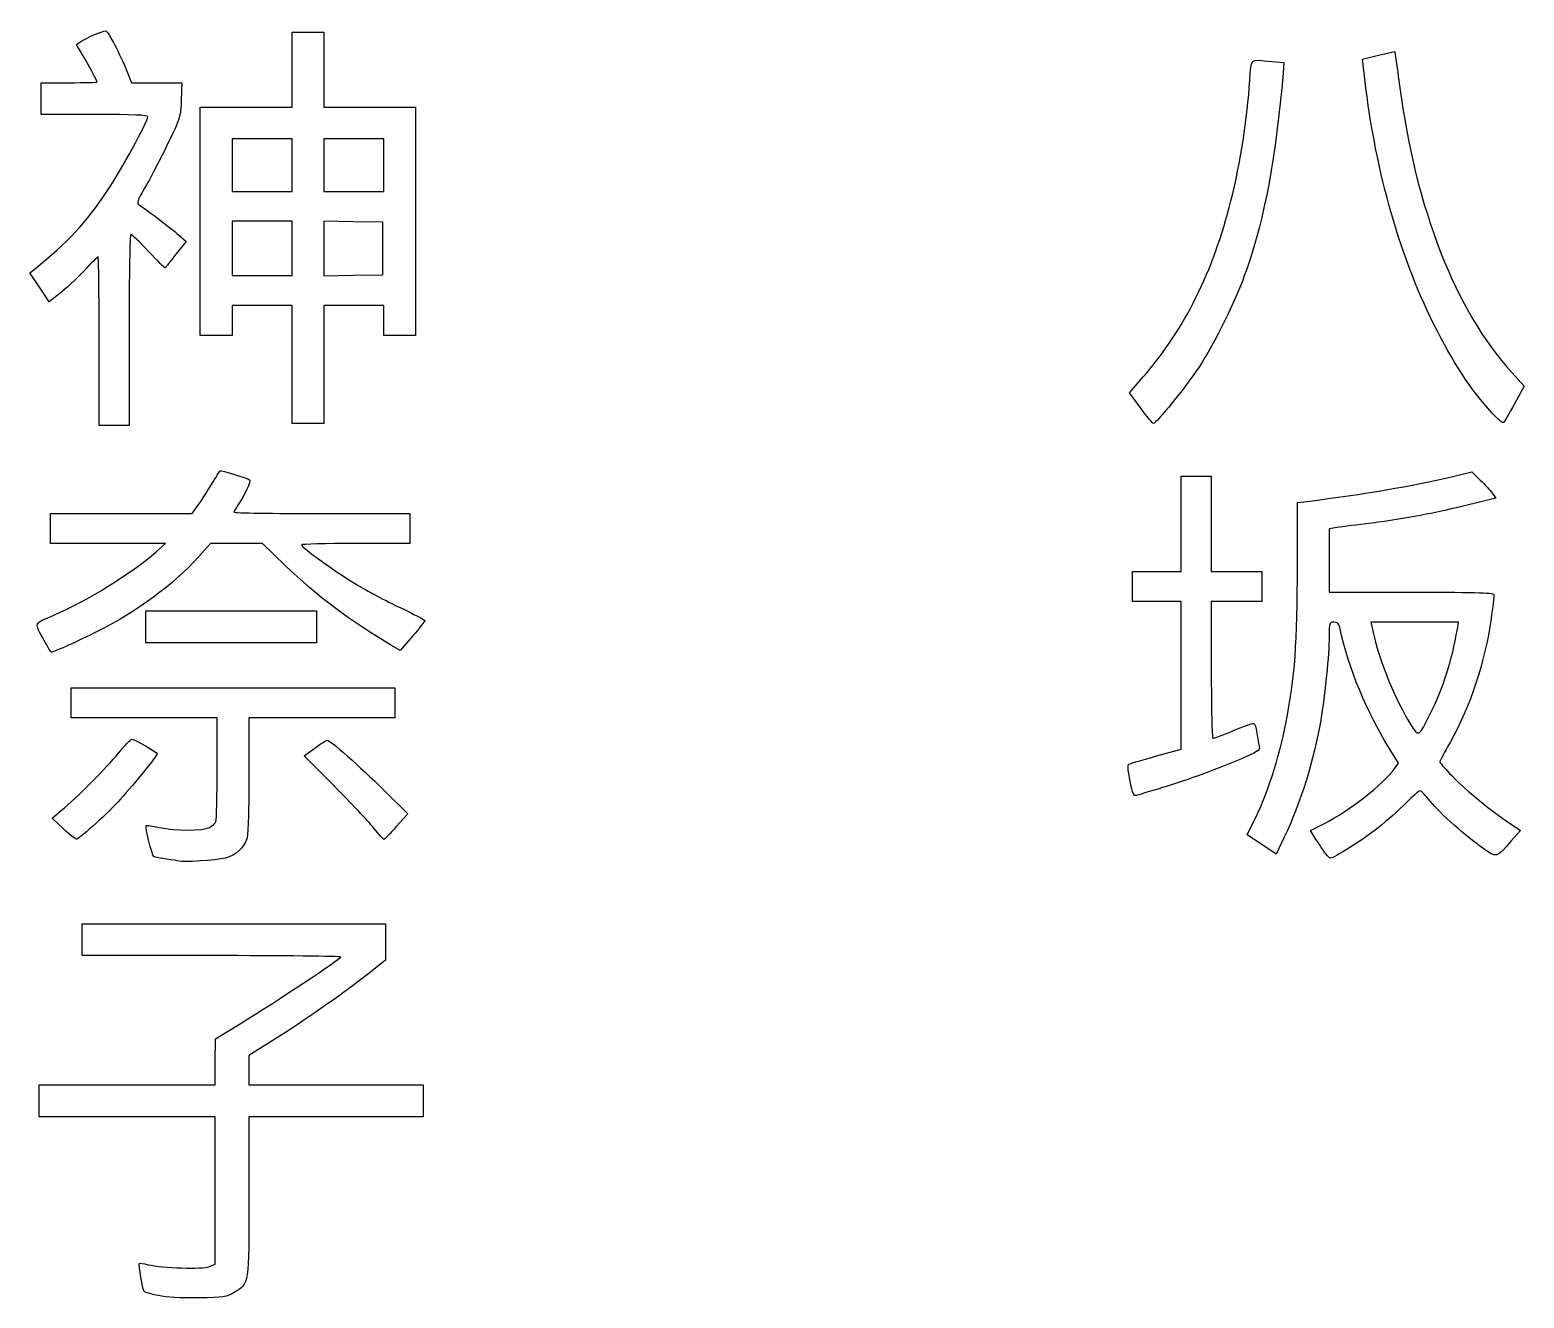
# Model space of a CAD drawing. Extents: x 0 to 38.6, y 0.1 to 32.7.
import ezdxf

# ---------------------------------------------------------------- set-up
doc = ezdxf.new("R2010")
doc.units = 0
doc.layers.add('Layer_1', color=7, linetype='CONTINUOUS')

msp = doc.modelspace()

# ---------------------------------------------------------------- linework, layer by layer
at = {"layer": 'Layer_1', "color": 7}
for points in [[(6.808391, 24.115516), (6.808391, 25.636539), (6.035807, 25.636539), (5.263224, 25.636539), (5.263224, 25.250247), (5.263224, 24.863956), (4.852789, 24.863956), (4.442354, 24.863956), (4.442354, 27.809429), (4.442354, 30.754903), (5.625372, 30.754903), (6.808391, 30.754903), (6.808391, 31.720633), (6.808391, 32.686362), (7.218826, 32.686362), (7.629261, 32.686362), (7.629261, 31.720633), (7.629261, 30.754903), (8.812279, 30.754903), (9.995297, 30.754903), (9.995297, 27.809429), (9.995297, 24.863956), (9.584862, 24.863956), (9.174427, 24.863956), (9.174427, 25.250247), (9.174427, 25.636539), (8.401844, 25.636539), (7.629261, 25.636539), (7.629261, 24.115516), (7.629261, 22.594492), (7.218826, 22.594492), (6.808391, 22.594492), (6.808391, 24.115516), (6.808391, 24.115516)], [(34.452436, 31.69783), (34.421253, 31.98889), (34.834257, 32.089471), (35.247261, 32.190052), (35.271673, 32.039844)], [(2.556681, 31.660274), (2.666972, 31.382627), (3.317892, 31.382627), (3.968812, 31.382627), (3.951613, 30.935978)], [(32.070111, 31.930985), (32.391875, 31.900592), (32.368987, 31.629538)], [(1.714169, 30.561758), (0.338005, 30.561758), (0.338005, 30.972192), (0.338005, 31.382627), (1.062302, 31.382627)], [(6.808391, 29.258023), (6.808391, 29.934033), (6.035807, 29.934033), (5.263224, 29.934033), (5.263224, 29.258023), (5.263224, 28.582013), (6.035807, 28.582013), (6.808391, 28.582013), (6.808391, 29.258023), (6.808391, 29.258023)], [(9.174427, 29.258023), (9.174427, 29.934033), (8.401844, 29.934033), (7.629261, 29.934033), (7.629261, 29.258023), (7.629261, 28.582013), (8.401844, 28.582013), (9.174427, 28.582013), (9.174427, 29.258023), (9.174427, 29.258023)], [(6.808391, 27.109276), (6.808391, 27.809429), (6.035807, 27.809429), (5.263224, 27.809429), (5.263224, 27.109276), (5.263224, 26.409122), (6.035807, 26.409122), (6.808391, 26.409122), (6.808391, 27.109276), (6.808391, 27.109276)], [(9.150284, 27.109276), (9.150284, 27.785286), (8.389772, 27.798585), (7.629261, 27.811883), (7.629261, 27.109277), (7.629261, 26.406671), (8.389772, 26.419969), (9.150284, 26.433267), (9.150284, 27.109278), (9.150284, 27.109278), (9.150284, 27.109276)], [(3.884655, 27.458073), (4.075396, 27.292124), (3.814912, 26.959268)], [(0.818884, 25.948873), (0.542347, 25.736082), (0.294988, 26.108817), (0.047628, 26.481552), (0.156602, 26.568941)], [(2.607469, 25.008815), (2.607469, 22.546206), (2.221177, 22.546206), (1.834886, 22.546206), (1.834886, 24.719096), (1.834886, 24.719096)], [(38.267279, 23.911828), (38.585908, 23.563281), (38.338015, 23.103441)], [(28.698309, 22.990294), (28.404239, 23.386095), (28.762325, 23.799092)], [(28.698297, 22.990294), (28.698297, 22.990294), (28.698309, 22.990294)], [(37.756691, 22.872232), (37.756691, 22.872232), (37.756694, 22.872232)], [(29.080519, 14.021016), (29.744458, 14.204928), (29.744458, 16.106104), (29.744458, 18.007278), (29.116734, 18.007278), (28.48901, 18.007278), (28.48901, 18.39357), (28.48901, 18.779862), (29.116734, 18.779862), (29.744458, 18.779862), (29.744458, 20.011166), (29.744458, 21.242471), (30.13075, 21.242471), (30.517042, 21.242471), (30.517042, 20.011166), (30.517042, 18.779862), (31.16891, 18.779862), (31.820776, 18.779862), (31.820776, 18.39357), (31.820776, 18.007278), (31.16891, 18.007278), (30.517042, 18.007278), (30.517042, 16.244823)], [(36.714565, 21.226153), (37.238432, 21.349757), (37.45486, 21.139183)], [(3.313614, 19.297255), (3.549055, 19.500787), (2.064246, 19.50248), (0.579438, 19.504173), (0.579438, 19.890465), (0.579438, 20.276757), (2.406138, 20.276757), (4.232837, 20.276757), (4.379585, 20.481974)], [(32.738218, 18.951345), (32.738218, 20.557399), (32.991721, 20.589433)], [(37.763904, 20.800482), (37.856521, 20.672356), (37.047754, 20.476606)], [(7.580974, 20.276757), (9.850437, 20.276757), (9.850437, 19.890465), (9.850437, 19.504173), (8.45013, 19.504173)], [(33.716019, 19.911087), (33.55909, 19.886073), (33.55909, 19.067391), (33.55909, 18.24871), (35.683692, 18.24871)], [(6.634821, 18.936807), (6.049835, 19.504173), (5.376653, 19.504173), (4.70347, 19.504173), (4.396348, 19.161144)], [(3.042047, 17.355411), (3.042047, 17.765846), (5.239081, 17.765846), (7.436115, 17.765846), (7.436115, 17.355411), (7.436115, 16.944976), (5.239081, 16.944976), (3.042047, 16.944976), (3.042047, 17.355411), (3.042047, 17.355411)], [(36.864349, 17.295053), (36.89523, 17.476127), (35.762593, 17.476127), (34.629956, 17.476127), (34.698376, 17.174337)], [(0.415672, 17.005349), (0.415672, 17.005334)], [(9.919306, 17.118861), (9.601882, 16.746843), (9.376083, 16.87684)], [(4.876932, 13.713745), (4.876932, 15.01353), (2.993761, 15.01353), (1.110589, 15.01353), (1.110589, 15.399822), (1.110589, 15.786114), (5.287367, 15.786114), (9.464146, 15.786114), (9.464146, 15.399822), (9.464146, 15.01353), (7.580974, 15.01353), (5.697802, 15.01353), (5.697532, 13.552865)], [(36.173608, 15.127202), (36.173608, 15.127202), (36.173608, 15.127202)], [(7.893053, 13.254541), (7.117853, 14.030602), (7.397864, 14.232342)], [(35.249699, 13.710607), (35.346214, 13.846146), (35.108845, 14.228861)], [(9.182738, 13.140563), (9.794629, 12.535665), (9.498829, 12.205282)], [(28.42356, 13.380333), (28.42356, 13.380333), (28.42356, 13.380333)], [(0.915801, 12.145971), (0.6235, 12.424779), (0.854973, 12.618486)], [(38.124711, 12.356039), (38.488727, 12.110403), (38.24631, 11.830577)], [(0.915801, 12.145971), (0.915801, 12.145971)], [(8.909269, 12.176869), (8.909269, 12.176869), (8.909269, 12.176869)], [(32.392414, 11.914957), (32.194706, 11.496294), (31.819858, 11.745537), (31.445008, 11.99478), (31.601737, 12.309059)], [(33.155103, 11.977925), (33.072479, 12.105095), (33.419167, 12.281222)], [(33.386336, 11.622261), (33.386336, 11.622261), (33.386336, 11.622262)], [(3.88706, 11.316295), (3.88706, 11.316283)], [(4.732063, 8.881138), (1.400297, 8.881138), (1.400297, 9.291573), (1.400297, 9.702008), (5.3115, 9.702008), (9.222704, 9.702008), (9.22101, 9.231215), (9.219317, 8.760422), (8.753605, 8.398273)], [(4.680663, 0.864291), (4.828646, 0.925587), (4.828646, 2.827045), (4.828646, 4.728503), (2.559182, 4.728503), (0.289719, 4.728503), (0.289719, 5.138937), (0.289719, 5.549372), (2.559182, 5.549372), (4.828646, 5.549372), (4.830508, 6.140882), (4.832371, 6.732391), (5.494442, 7.139259)], [(6.362295, 6.723543), (5.697766, 6.310141), (5.697766, 5.929757), (5.697766, 5.549372), (7.943087, 5.549372), (10.188407, 5.549372), (10.188407, 5.138937), (10.188407, 4.728503), (7.943087, 4.728503), (5.697766, 4.728503), (5.697766, 2.695696)], [(3.359837, 0.118008), (3.359872, 0.118008)]]:
    msp.add_lwpolyline(points, dxfattribs=at)
for points in [[(1.255448, 32.357407), (1.255448, 32.419113), (1.935695, 32.743355), (2.007414, 32.715833)], [(2.007414, 32.715833), (2.077652, 32.688881), (2.37532, 32.116834), (2.556681, 31.660274)], [(1.298963, 32.273512), (1.27503, 32.298742), (1.255448, 32.336495), (1.255448, 32.357407)], [(1.786599, 31.400894), (1.786599, 31.433738), (1.343629, 32.226426), (1.298963, 32.273512)], [(31.512177, 31.450051), (31.549817, 32.032249), (31.495328, 31.985278), (32.070111, 31.930985)], [(35.271673, 32.039844), (35.285107, 31.957229), (35.330274, 31.628888), (35.372057, 31.310198)], [(32.368987, 31.629538), (32.187704, 29.481555), (31.898079, 27.919146), (31.432322, 26.576657)], [(36.259677, 25.153674), (35.330799, 27.022033), (34.714129, 29.255033), (34.452436, 31.69783)], [(1.062302, 31.382627), (1.460665, 31.382627), (1.786599, 31.390848), (1.786599, 31.400894)], [(31.024381, 28.340581), (31.271839, 29.327834), (31.447274, 30.446148), (31.512177, 31.450051)], [(35.372057, 31.310198), (35.788809, 28.131409), (36.82091, 25.494006), (38.267279, 23.911828)], [(3.951613, 30.935978), (3.93457, 30.493344), (3.931248, 30.482815), (3.582226, 29.765031)], [(3.090333, 30.506267), (3.090333, 30.546765), (2.718529, 30.561758), (1.714169, 30.561758)], [(2.052039, 28.606156), (2.393034, 29.113482), (3.090333, 30.38956), (3.090333, 30.506267)], [(3.582226, 29.765031), (3.388523, 29.366668), (3.129847, 28.869765), (3.00739, 28.660804)], [(0.156602, 26.568941), (1.029142, 27.26866), (1.475525, 27.748432), (2.052039, 28.606156)], [(3.00739, 28.660804), (2.816149, 28.334468), (2.795534, 28.274833), (2.861253, 28.238055)], [(2.861253, 28.238055), (2.976713, 28.17344), (3.66789, 27.646662), (3.884655, 27.458073)], [(28.762325, 23.799092), (29.835365, 25.036677), (30.561828, 26.495188), (31.024381, 28.340581)], [(2.651218, 27.471424), (2.625649, 27.471424), (2.607469, 26.448101), (2.607469, 25.008815)], [(3.110814, 27.029673), (2.882098, 27.272636), (2.675281, 27.471424), (2.651218, 27.471424)], [(3.540544, 26.607166), (3.532907, 26.59658), (3.33953, 26.786709), (3.110814, 27.029673)], [(1.806174, 26.891987), (1.790383, 26.891987), (1.624003, 26.727664), (1.436441, 26.526824)], [(1.834886, 24.719096), (1.834886, 25.914186), (1.821965, 26.891987), (1.806174, 26.891987)], [(3.814912, 26.959268), (3.671646, 26.776197), (3.54818, 26.617751), (3.540544, 26.607166)], [(1.436441, 26.526824), (1.24888, 26.325986), (0.970979, 26.065907), (0.818884, 25.948873)], [(31.432322, 26.576657), (31.162639, 25.799323), (30.606314, 24.662531), (30.192438, 24.043086)], [(37.756694, 22.872232), (37.213605, 23.465055), (36.741481, 24.184569), (36.259677, 25.153674)], [(30.192438, 24.043086), (29.858936, 23.543936), (29.095198, 22.594492), (29.027182, 22.594492)], [(29.027182, 22.594492), (29.008019, 22.594492), (28.860033, 22.772603), (28.698297, 22.990294)], [(38.050541, 22.619139), (38.028781, 22.605685), (37.89654, 22.719577), (37.756691, 22.872232)], [(38.338015, 23.103441), (38.201673, 22.850529), (38.072311, 22.632593), (38.050541, 22.619139)], [(4.731485, 21.025197), (4.844319, 21.2111), (4.942635, 21.369958), (4.949965, 21.378215)], [(4.949965, 21.378215), (4.969582, 21.400315), (5.666788, 21.187876), (5.713661, 21.145516)], [(32.991721, 20.589433), (34.450127, 20.773728), (35.71117, 20.989404), (36.714565, 21.226153)], [(4.379585, 20.481974), (4.460296, 20.594844), (4.61865, 20.839294), (4.731485, 21.025197)], [(5.713661, 21.145516), (5.754162, 21.108915), (5.59175, 20.759485), (5.410863, 20.494046)], [(37.45486, 21.139183), (37.573895, 21.023367), (37.712966, 20.870952), (37.763904, 20.800482)], [(5.410863, 20.494046), (5.356569, 20.414373), (5.312004, 20.33289), (5.311829, 20.312972)], [(37.047754, 20.476606), (36.111519, 20.250004), (35.384147, 20.117124), (34.500673, 20.011293)], [(5.311829, 20.312972), (5.311654, 20.293052), (6.332769, 20.276757), (7.580974, 20.276757)], [(34.500673, 20.011293), (34.155425, 19.969936), (33.802331, 19.924843), (33.716019, 19.911087)], [(0.664869, 17.657291), (1.536836, 18.034839), (2.651918, 18.72524), (3.313614, 19.297255)], [(8.45013, 19.504173), (7.679961, 19.504173), (7.049899, 19.487878), (7.049992, 19.467958)], [(7.049992, 19.467958), (7.050275, 19.407228), (7.931823, 18.774017), (8.459626, 18.455425)], [(4.396348, 19.161144), (3.761469, 18.452036), (2.801672, 17.74355), (1.786537, 17.234679)], [(9.376083, 16.87684), (8.40523, 17.43578), (7.416022, 18.179137), (6.634821, 18.936807)], [(32.440928, 14.868659), (32.677204, 16.072077), (32.738218, 16.909972), (32.738218, 18.951345)], [(8.459626, 18.455425), (8.733257, 18.290255), (9.245043, 18.018644), (9.596926, 17.851844)], [(35.683692, 18.24871), (37.517886, 18.24871), (37.808298, 18.239035), (37.808298, 18.17794)], [(37.808298, 18.17794), (37.808298, 18.139017), (37.774301, 17.863439), (37.732753, 17.565545)], [(9.596926, 17.851844), (9.94881, 17.685044), (10.236718, 17.535591), (10.236722, 17.519725)], [(0.415672, 17.005334), (0.153807, 17.474367), (0.136237, 17.428402), (0.664869, 17.657291)], [(10.236722, 17.519725), (10.236726, 17.503859), (10.093889, 17.323471), (9.919306, 17.118861)], [(33.678884, 17.476127), (33.561697, 17.476127), (33.559078, 17.46798), (33.55857, 17.101907)], [(33.828787, 17.34334), (33.80587, 17.444428), (33.770082, 17.476127), (33.678884, 17.476127)], [(35.108845, 14.228861), (34.50347, 15.204927), (34.080004, 16.235253), (33.828787, 17.34334)], [(37.732753, 17.565545), (37.576483, 16.44513), (37.202226, 15.315927), (36.676341, 14.378144)], [(0.597619, 16.703559), (0.590219, 16.703559), (0.508342, 16.839364), (0.415672, 17.005349)], [(1.786537, 17.234679), (1.323331, 17.002481), (0.654191, 16.703559), (0.597619, 16.703559)], [(33.55857, 17.101907), (33.558006, 16.662954), (33.449096, 15.587171), (33.341064, 14.952646)], [(34.698376, 17.174337), (34.860165, 16.460699), (35.287275, 15.423218), (35.657595, 14.844312)], [(36.173608, 15.127202), (36.496842, 15.764895), (36.726086, 16.484365), (36.864349, 17.295053)], [(30.517042, 16.244823), (30.517042, 15.275472), (30.535189, 14.482367), (30.557343, 14.482367)], [(35.657595, 14.844312), (35.870902, 14.510863), (35.857465, 14.503498), (36.173608, 15.127202)], [(30.557343, 14.482367), (30.579497, 14.482367), (30.811256, 14.569283), (31.072336, 14.675513)], [(31.072336, 14.675513), (31.333417, 14.781743), (31.57323, 14.868659), (31.605251, 14.868659)], [(31.601737, 12.309059), (31.949596, 13.006604), (32.263043, 13.96264), (32.440928, 14.868659)], [(31.605251, 14.868659), (31.639101, 14.868659), (31.677316, 14.762529), (31.696539, 14.615155)], [(33.341064, 14.952646), (33.166631, 13.928088), (32.822089, 12.824829), (32.392414, 11.914957)], [(2.329739, 14.096075), (2.490638, 14.295257), (2.64611, 14.458224), (2.675234, 14.458224)], [(2.675234, 14.458224), (2.749471, 14.458224), (3.330495, 14.127847), (3.331193, 14.085237)], [(7.397864, 14.232342), (7.55187, 14.343298), (7.696926, 14.434081), (7.720209, 14.434081)], [(7.720209, 14.434081), (7.794578, 14.434081), (8.551089, 13.764993), (9.182738, 13.140563)], [(31.754126, 14.26159), (31.77566, 14.173759), (31.712222, 14.13334), (31.235204, 13.930917)], [(31.696539, 14.615155), (31.714714, 14.475728), (31.740639, 14.316623), (31.754126, 14.26159)], [(36.676341, 14.378144), (36.528748, 14.114948), (36.40799, 13.888189), (36.40799, 13.874234)], [(0.854973, 12.618486), (1.278596, 12.972994), (2.033468, 13.729312), (2.329739, 14.096075)], [(3.331193, 14.085237), (3.331955, 14.038955), (2.766536, 13.338896), (2.381828, 12.909799)], [(28.380272, 13.80715), (28.400254, 13.823626), (28.715352, 13.919865), (29.080519, 14.021016)], [(31.235204, 13.930917), (30.571858, 13.649427), (29.785048, 13.36524), (29.140878, 13.174469)], [(36.40799, 13.874234), (36.40799, 13.860278), (36.522067, 13.727338), (36.661494, 13.57881)], [(4.846938, 12.335795), (4.863434, 12.378786), (4.876932, 12.998863), (4.876932, 13.713745)], [(5.697532, 13.552865), (5.697372, 12.69971), (5.676577, 12.017718), (5.647527, 11.913121)], [(28.42356, 13.380333), (28.379781, 13.598607), (28.360302, 13.790675), (28.380272, 13.80715)], [(33.419167, 12.281222), (34.094256, 12.624185), (34.9543, 13.295756), (35.249699, 13.710607)], [(36.661494, 13.57881), (36.98711, 13.231938), (37.660004, 12.669621), (38.124711, 12.356039)], [(8.909269, 12.176869), (8.776711, 12.342754), (8.319414, 12.827707), (7.893053, 13.254541)], [(28.580585, 13.007469), (28.517816, 12.988013), (28.488092, 13.058594), (28.42356, 13.380333)], [(29.140878, 13.174469), (28.875301, 13.095819), (28.62317, 13.020669), (28.580585, 13.007469)], [(35.899587, 13.130017), (35.872268, 13.13021), (35.709296, 12.987123), (35.537439, 12.812073)], [(36.166558, 12.860866), (36.047048, 13.008719), (35.926911, 13.129837), (35.899587, 13.130017)], [(2.381828, 12.909799), (2.091399, 12.585858), (1.358121, 11.917228), (1.255863, 11.883103)], [(35.537439, 12.812073), (35.365583, 12.637024), (35.044146, 12.351525), (34.823138, 12.177631)], [(37.521216, 11.652418), (37.078245, 11.955087), (36.43457, 12.529289), (36.166558, 12.860866)], [(4.680333, 12.186987), (4.755469, 12.225841), (4.830441, 12.292804), (4.846938, 12.335795)], [(1.255863, 11.883103), (1.229594, 11.874337), (1.076566, 11.992627), (0.915801, 12.145971)], [(3.247811, 11.432522), (3.193597, 11.466028), (3.012452, 12.200812), (3.049812, 12.235666)], [(3.049812, 12.235666), (3.058821, 12.244071), (3.207428, 12.221109), (3.380052, 12.184644)], [(3.380052, 12.184644), (3.805331, 12.094807), (4.504525, 12.096061), (4.680333, 12.186987)], [(9.176657, 11.875079), (9.162151, 11.87518), (9.041827, 12.010983), (8.909269, 12.176869)], [(9.498829, 12.205282), (9.336139, 12.023571), (9.191162, 11.874979), (9.176657, 11.875079)], [(33.386336, 11.622262), (33.304601, 11.747933), (33.200546, 11.907982), (33.155103, 11.977925)], [(34.823138, 12.177631), (34.413715, 11.85549), (33.682903, 11.39133), (33.587597, 11.3929)], [(5.647527, 11.913121), (5.578797, 11.665654), (5.361894, 11.464484), (5.089977, 11.396015)], [(33.587597, 11.3929), (33.558638, 11.39338), (33.46807, 11.49659), (33.386336, 11.622261)], [(38.24631, 11.830577), (37.858895, 11.383376), (37.900142, 11.393511), (37.521216, 11.652418)], [(3.572782, 11.366214), (3.426487, 11.382636), (3.28025, 11.412473), (3.247811, 11.432522)], [(3.88706, 11.316283), (3.860503, 11.327323), (3.719077, 11.349793), (3.572782, 11.366214)], [(5.089977, 11.396015), (4.859884, 11.338076), (3.975624, 11.279475), (3.88706, 11.316295)], [(8.063654, 8.844923), (8.06375, 8.864842), (6.564534, 8.881138), (4.732063, 8.881138)], [(5.494442, 7.139259), (6.395172, 7.692792), (8.063439, 8.800332), (8.063654, 8.844923)], [(8.753605, 8.398273), (8.021335, 7.828842), (7.085627, 7.173529), (6.362295, 6.723543)], [(5.697766, 2.695696), (5.697766, 0.379679), (5.705135, 0.428021), (5.317263, 0.2)], [(2.991144, 0.224242), (2.957173, 0.261225), (2.848974, 0.92469), (2.872498, 0.951763)], [(2.872498, 0.951763), (2.879068, 0.959327), (2.979658, 0.942619), (3.096033, 0.914654)], [(3.096033, 0.914654), (3.457489, 0.82778), (4.511634, 0.794278), (4.680663, 0.864291)], [(3.359872, 0.118008), (3.176149, 0.155665), (3.010221, 0.203471), (2.991144, 0.224242)], [(4.394032, 0.059199), (3.941953, 0.052962), (3.575522, 0.07379), (3.359837, 0.118008)], [(5.317263, 0.2), (5.105044, 0.075243), (5.060106, 0.068388), (4.394032, 0.059199)]]:
    msp.add_open_spline(points, degree=3, dxfattribs=at)

doc.saveas('drawing.dxf')
